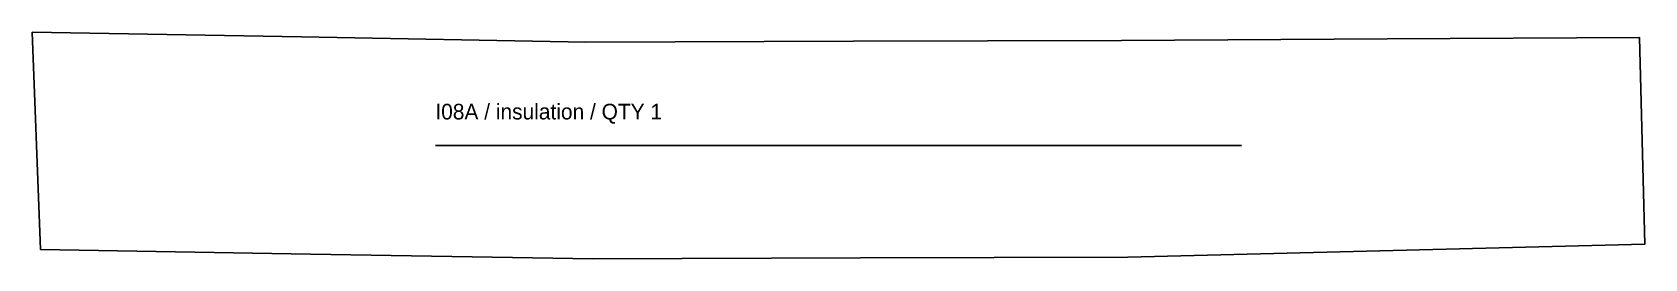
# Model space of a CAD drawing. Header units: millimetres. Extents: x 8 to 936, y 8 to 138.
import ezdxf

# ---------------------------------------------------------------- set-up
doc = ezdxf.new("R2010")
doc.units = ezdxf.units.MM
for name, color, linetype in [('CUT', 7, 'Continuous'), ('GRAIN', 3, 'Continuous'), ('ID', 7, 'Continuous'), ('SEW', 5, 'Continuous')]:
    doc.layers.add(name, color=color, linetype=linetype)

msp = doc.modelspace()

# ---------------------------------------------------------------- linework, layer by layer
at = {"layer": 'CUT'}
msp.add_lwpolyline([(13.12, 13.29), (8.32, 138.49), (163.31, 135.75), (326.84, 132.85), (480.95, 133.26), (635, 133.67), (787.98, 134.59), (933.1, 135.46), (936.17, 16.35), (791.37, 12.77), (638.65, 9), (484.9, 8.5), (331.14, 8), (168.39, 10.71)], close=True, dxfattribs=at)
at = {"layer": 'GRAIN'}
msp.add_line((240.28, 73.25), (704.21, 73.25), dxfattribs=at)
at = {"layer": 'SEW'}
msp.add_lwpolyline([(13.12, 13.29), (8.32, 138.49), (163.31, 135.75), (326.84, 132.85), (480.95, 133.26), (635, 133.67), (787.98, 134.59), (933.1, 135.46), (936.17, 16.35), (791.37, 12.77), (638.65, 9), (484.9, 8.5), (331.14, 8), (168.39, 10.71)], close=True, dxfattribs=at)

# ---------------------------------------------------------------- texts
at = {"layer": 'ID'}
msp.add_text('I08A / insulation / QTY 1', height=9, dxfattribs=at).set_placement((240.28, 88.25))

doc.saveas('drawing.dxf')
